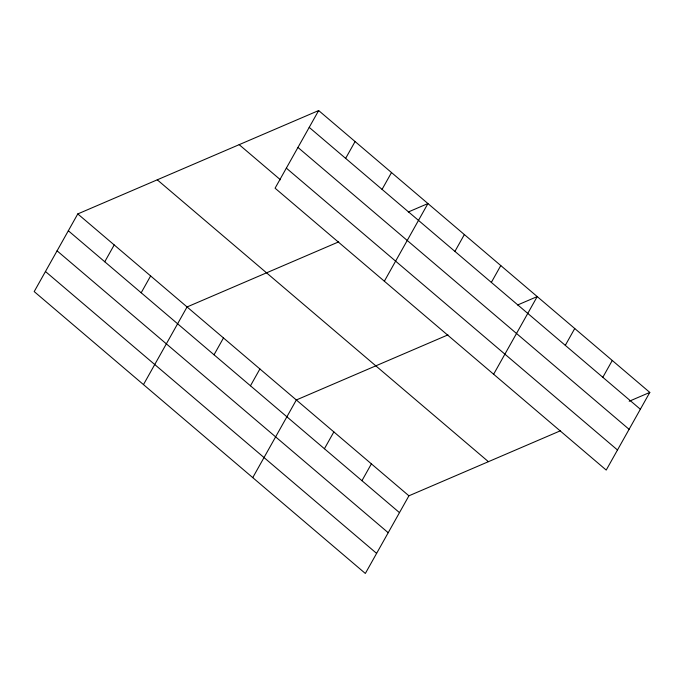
<?xml version="1.0" encoding="UTF-8"?>
<svg xmlns="http://www.w3.org/2000/svg" width="684" height="684" viewBox="0 0 684 684"><rect width="100%" height="100%" fill="white"/><g stroke="black" fill="none" stroke-linecap="round" stroke-linejoin="round"><path stroke-width="1.03" d="M318.659 110.543L275.079 188.194L606.221 470.07L649.8 392.419L318.659 110.543L77.779 213.93L34.2 291.581L365.341 573.457L408.921 495.806L560.564 430.715M104.755 261.767L114.202 244.94M141.186 292.769L150.625 275.943M143.478 384.605L187.057 306.954L338.691 241.862M214.032 354.782L223.48 337.956M345.642 158.38L355.082 141.545M250.464 385.793L259.903 368.958M382.065 189.382L391.504 172.556M252.755 477.62L296.334 399.969L447.969 334.878M384.357 281.209L427.936 203.558L408.305 211.989M324.421 448.738L333.86 431.912M454.92 251.396L464.359 234.569M361.947 480.69L371.395 463.863M491.343 282.398L500.782 265.572M493.634 374.233L537.214 296.582L517.583 305.004M565.3 345.352L574.74 328.525M602.826 377.294L612.274 360.468M629.194 401.26L649.8 392.419M309.211 127.369L640.352 409.246M297.95 147.445L629.092 429.313M286.339 168.127L617.49 449.995M239.169 144.657L280.449 179.798M157.269 179.815L488.41 461.683M77.779 213.93L408.921 495.806M68.332 230.764L399.473 512.632M57.071 250.831L388.213 532.708M45.46 271.514L376.61 553.382"/></g></svg>
